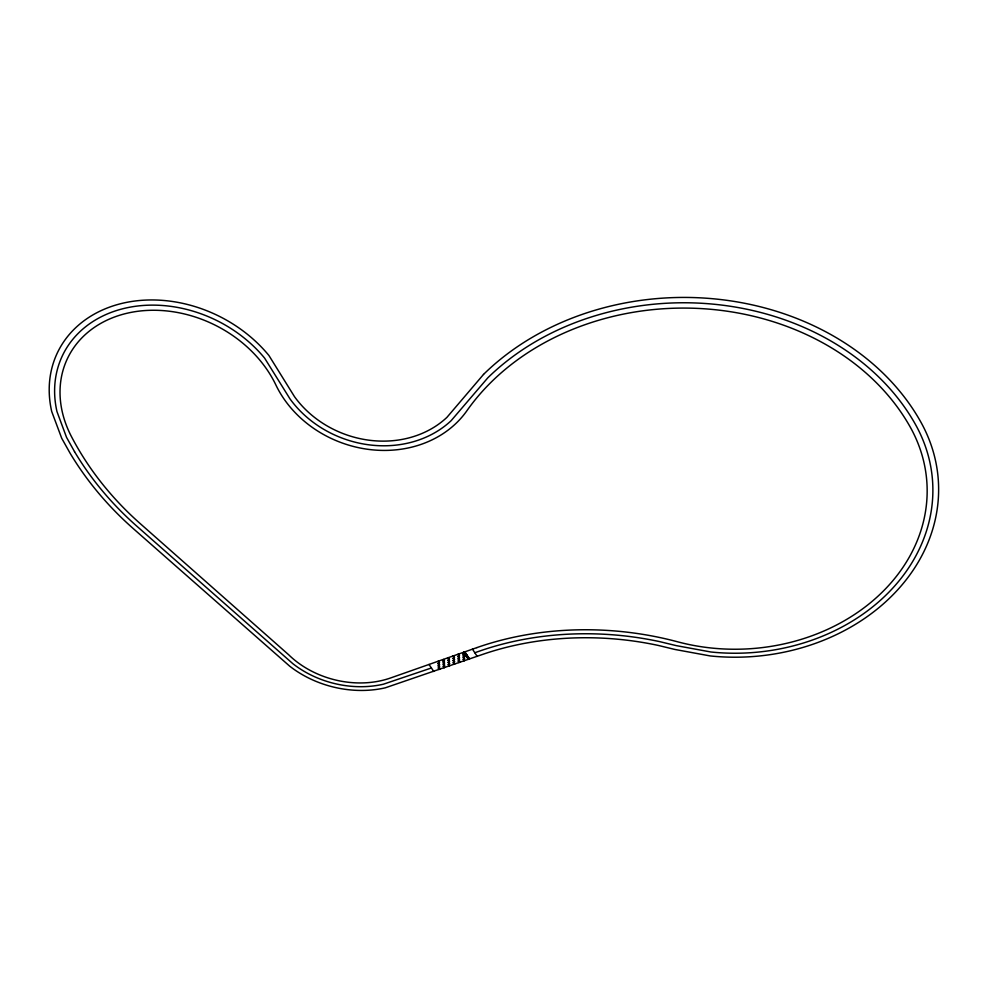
<?xml version="1.0" encoding="UTF-8"?>
<svg xmlns="http://www.w3.org/2000/svg" width="988" height="988" viewBox="0 0 988 988"><rect width="100%" height="100%" fill="white"/><g stroke="black" fill="none" stroke-linecap="round" stroke-linejoin="round"><path stroke-width="1.48" d="M483.515 374.44L446.934 417.356A97.75 84.227 19.6 0 1 294.51 396.682L268.946 355.519A128.02 102.987 26 0 0 120.091 303.859A128.02 102.987 26 0 0 51.709 411.514L61.701 438.24L69.95 452.961A308.874 263.302 21.6 0 0 133.405 528.716L289.669 666.147A93.638 72.42 14.5 0 0 385.295 687.821L481.391 654.834A248.112 177.371 4.9 0 1 658.243 645.423L674.928 649.462L710.199 655.933A199.144 163.823 -3.4 0 0 898.586 588.836A199.144 163.823 -3.4 0 0 920.668 421.753A260.746 213.729 -0.2 0 0 483.503 374.427M463.99 652.698L465.089 652.315M464.286 653.142L465.385 652.759M464.582 653.587L465.669 653.204M464.879 654.044L465.966 653.648M465.163 654.488L466.262 654.105M465.459 654.933L466.558 654.55M465.756 655.377L466.842 654.995M431.398 667.974L383.418 684.202A88.587 68.505 14.5 0 1 292.831 663.664L136.826 526.184A303.304 258.523 21.6 0 1 74.52 451.627M466.052 655.822L467.139 655.439M474.808 652.747L479.131 651.24A252.767 180.73 4.9 0 1 659.527 641.595L676.224 645.621L710.891 651.994A193.574 159.241 -3.4 0 0 894.091 586.65A193.574 159.241 -3.4 0 0 915.283 424.136A255.25 209.184 -0.2 0 0 487.788 377.848L451.096 420.727A103.444 89.142 19.6 0 1 289.99 398.88L264.611 358.113A122.413 98.467 26 0 0 122.413 308.849A122.413 98.467 26 0 0 56.958 411.576L66.542 437.351L74.52 451.627M466.336 656.267L467.435 655.884M466.632 656.711L467.732 656.328M466.929 657.156L468.016 656.773M467.225 657.6L468.312 657.218M467.509 658.045L468.608 657.662M467.806 658.49L468.892 658.107M468.102 658.934L469.189 658.551M429.014 664.455L433.769 671.482M463.705 652.253L468.386 659.379M464.792 651.87L469.485 658.996M464.249 652.055L468.942 659.194M472.462 649.165L477.142 656.328M476.858 647.622L390.668 677.941A83.535 64.591 14.5 0 1 288.706 654.797L140.247 523.64A297.734 253.731 21.6 0 1 71.395 436.474A116.794 93.946 26 0 1 125.204 313.69A116.794 93.946 26 0 1 275.837 384.888A109.149 94.058 19.6 0 0 367.968 449.318A109.149 94.058 19.6 0 0 466.879 410.773A249.766 204.664 -0.2 0 1 694.416 308.268A249.766 204.664 -0.2 0 1 909.923 426.507A188.029 154.647 -3.3 0 1 878.406 595.813A188.029 154.647 -3.3 0 1 677.521 641.78A257.423 184.089 4.9 0 0 476.858 647.622M438.61 661.293L437.647 661.639L438.511 661.552L439.228 662.602L438.598 663.047L439.561 662.713L438.61 661.293M443.587 659.539L442.612 659.885L443.489 659.799L444.205 660.861L443.563 661.305L444.538 660.96L443.587 659.539M448.577 657.798L447.601 658.132L448.478 658.045L449.182 659.107L448.54 659.552L449.515 659.218L448.577 657.798M453.566 656.032L452.59 656.378L453.467 656.291L454.184 657.353L453.529 657.798L454.517 657.452L453.566 656.032M458.58 654.278L457.592 654.624L458.481 654.525L459.185 655.6L458.543 656.044L459.519 655.699L458.58 654.278M463.594 652.512L462.619 652.858L463.496 652.759L464.199 653.834L463.557 654.278L464.545 653.933L463.594 652.512M438.721 663.442L437.746 663.788L438.623 663.689L439.339 664.751L438.697 665.196L439.672 664.85L438.721 663.442M443.686 661.701L442.723 662.034L443.587 661.948L444.304 663.01L443.661 663.454L444.637 663.109L443.686 661.701M448.676 659.947L447.7 660.293L448.577 660.206L449.281 661.268L448.638 661.713L449.614 661.367L448.676 659.947M453.665 658.193L452.689 658.539L453.566 658.453L454.27 659.515L453.628 659.959L454.604 659.614L453.665 658.193M458.667 656.44L457.691 656.785L458.568 656.687L459.272 657.761L458.63 658.206L459.605 657.86L458.667 656.44M463.681 654.674L462.705 655.019L463.582 654.933L464.286 656.007L463.644 656.452L464.619 656.106L463.681 654.674M438.833 665.591L437.857 665.924L438.734 665.838L439.438 666.9L438.808 667.332L439.771 666.999L438.833 665.591M443.797 663.85L442.822 664.183L443.698 664.097L444.402 665.159L443.76 665.603L444.736 665.257L443.797 663.85M448.762 662.096L447.799 662.442L448.663 662.355L449.379 663.417L448.737 663.862L449.713 663.516L448.762 662.096M453.751 660.355L452.776 660.688L453.653 660.601L454.356 661.664L453.727 662.108L454.702 661.775L453.751 660.355M458.753 658.601L457.777 658.947L458.654 658.848L459.358 659.922L458.716 660.367L459.692 660.021L458.753 658.601M463.767 656.847L462.779 657.181L463.668 657.094L464.372 658.169L463.718 658.613L464.706 658.267L463.767 656.847M438.931 667.727L437.968 668.061L438.833 667.974L439.549 669.037L438.919 669.469L439.882 669.135L438.931 667.727M443.896 665.986L442.92 666.332L443.797 666.245L444.501 667.295L443.871 667.74L444.835 667.394L443.896 665.986M448.861 664.245L447.897 664.591L448.762 664.504L449.478 665.554L448.836 665.998L449.812 665.665L448.861 664.245M453.85 662.503L452.875 662.849L453.751 662.763L454.455 663.812L453.813 664.257L454.789 663.924L453.85 662.503M458.84 660.75L457.864 661.096L458.741 661.009L459.445 662.071L458.803 662.516L459.778 662.17L458.84 660.75M463.854 659.008L462.866 659.342L463.743 659.255L464.446 660.317L463.804 660.762L464.78 660.429L463.854 659.008"/></g></svg>
